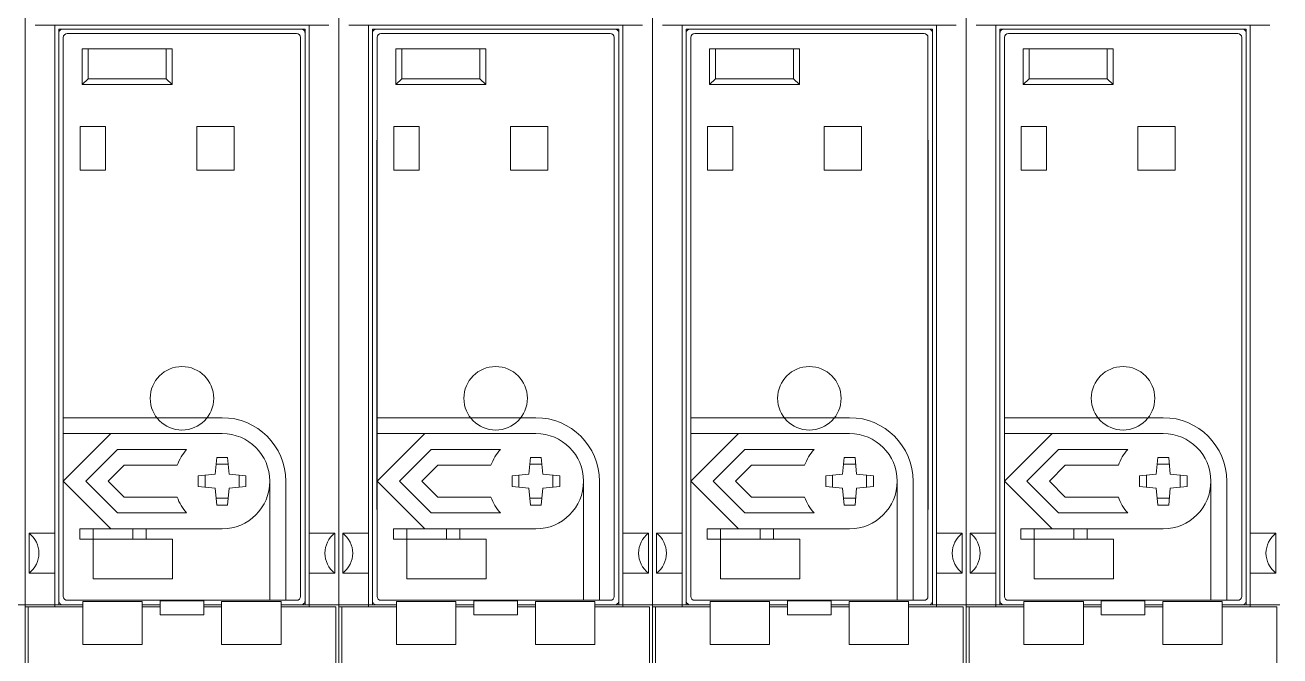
# Model space of a CAD drawing. Header units: millimetres. Extents: x -6000 to 26000, y -6000 to 26000.
# Drawn here: x 97.63 to 106.42, y -4977.31 to -4972.89 of the extents above; entities that cross this region are included whole.
import ezdxf

# ---------------------------------------------------------------- set-up
doc = ezdxf.new("R2010")
doc.units = ezdxf.units.MM
doc.header["$MEASUREMENT"] = 0
doc.linetypes.add('HIDDEN2', pattern=[2.38125, 1.5875, -0.79375])
doc.layers.add('Чертеж и Рисунок_Ном._пера__7', color=7, linetype='Continuous', lineweight=15)

msp = doc.modelspace()

# ---------------------------------------------------------------- linework, layer by layer
at = {"layer": 'Чертеж и Рисунок_Ном._пера__7', "color": 7, "linetype": 'Continuous', "lineweight": 15}
for p, q in [((97.631, -4968.6409), (97.631, -4974.7264)), ((97.631, -4968.6409), (97.631, -4974.7264)), ((99.8288, -4968.6409), (99.8288, -4974.7264)), ((99.8288, -4968.6409), (99.8288, -4974.7264)), ((102.0266, -4968.6409), (102.0266, -4974.7264)), ((102.0266, -4968.6409), (102.0266, -4974.7264)), ((104.2243, -4968.6409), (104.2243, -4974.7264)), ((104.2243, -4968.6409), (104.2243, -4974.7264)), ((99.7592, -4972.8904), (97.7006, -4972.8904)), ((97.8397, -4976.3016), (97.8397, -4972.8904)), ((97.8675, -4972.9461), (97.8675, -4972.9182)), ((97.8675, -4972.9182), (99.5923, -4972.9182)), ((97.8675, -4973.6276), (97.8675, -4972.9461)), ((99.5332, -4972.9495), (97.9266, -4972.9495)), ((99.5645, -4972.9182), (99.5923, -4972.9182)), ((99.5923, -4972.9182), (99.5923, -4972.9461)), ((99.5923, -4972.9182), (99.5923, -4974.0728)), ((99.6201, -4976.966), (99.6201, -4972.8904)), ((101.957, -4972.8904), (99.8983, -4972.8904)), ((100.0374, -4976.3016), (100.0374, -4972.8904)), ((100.0652, -4972.9461), (100.0652, -4972.9182)), ((100.0652, -4972.9182), (101.7901, -4972.9182)), ((100.0653, -4973.6276), (100.0653, -4972.9461)), ((101.731, -4972.9495), (100.1244, -4972.9495)), ((101.7623, -4972.9182), (101.7901, -4972.9182)), ((101.7901, -4972.9182), (101.7901, -4972.9461)), ((101.7901, -4972.9182), (101.7901, -4974.0728)), ((101.8179, -4976.966), (101.8179, -4972.8904)), ((104.1548, -4972.8904), (102.0961, -4972.8904)), ((102.2352, -4976.3016), (102.2352, -4972.8904)), ((102.263, -4972.9461), (102.263, -4972.9182)), ((102.263, -4972.9182), (103.9879, -4972.9182)), ((102.263, -4973.6276), (102.263, -4972.9461)), ((103.9288, -4972.9495), (102.3221, -4972.9495)), ((103.9601, -4972.9182), (103.9879, -4972.9182)), ((103.9879, -4972.9182), (103.9879, -4972.9461)), ((103.9879, -4972.9182), (103.9879, -4974.0728)), ((104.0157, -4976.966), (104.0157, -4972.8904)), ((106.3526, -4972.8904), (104.2939, -4972.8904)), ((104.433, -4976.3016), (104.433, -4972.8904)), ((104.4608, -4972.9461), (104.4608, -4972.9182)), ((104.4608, -4972.9182), (106.1857, -4972.9182)), ((104.4608, -4973.6276), (104.4608, -4972.9461)), ((106.1265, -4972.9495), (104.5199, -4972.9495)), ((106.1578, -4972.9182), (106.1857, -4972.9182)), ((106.1856, -4972.9182), (106.1856, -4972.9461)), ((106.1857, -4972.9182), (106.1857, -4974.0728)), ((106.2135, -4976.966), (106.2135, -4972.8904)), ((97.8988, -4972.9774), (97.8988, -4975.6411)), ((99.561, -4976.893), (99.561, -4972.9774)), ((100.0965, -4972.9774), (100.0965, -4975.6411)), ((101.7588, -4976.893), (101.7588, -4972.9774)), ((102.2943, -4972.9774), (102.2943, -4975.6411)), ((103.9566, -4976.893), (103.9566, -4972.9774)), ((104.4921, -4972.9774), (104.4921, -4975.6411)), ((106.1544, -4976.893), (106.1544, -4972.9774)), ((98.0309, -4973.0573), (98.6603, -4973.0573)), ((98.0309, -4973.0573), (98.0309, -4973.3077)), ((98.0726, -4973.0573), (98.0726, -4973.266)), ((98.6186, -4973.0573), (98.6186, -4973.266)), ((98.6603, -4973.0573), (98.6603, -4973.3077)), ((100.2287, -4973.0573), (100.8581, -4973.0573)), ((100.2287, -4973.0573), (100.2287, -4973.3077)), ((100.2704, -4973.0573), (100.2704, -4973.266)), ((100.8164, -4973.0573), (100.8164, -4973.266)), ((100.8581, -4973.0573), (100.8581, -4973.3077)), ((102.4265, -4973.0573), (103.0559, -4973.0573)), ((102.4265, -4973.0573), (102.4265, -4973.3077)), ((102.4682, -4973.0573), (102.4682, -4973.266)), ((103.0142, -4973.0573), (103.0142, -4973.266)), ((103.0559, -4973.0573), (103.0559, -4973.3077)), ((104.6243, -4973.0573), (105.2537, -4973.0573)), ((104.6243, -4973.0573), (104.6243, -4973.3077)), ((104.666, -4973.0573), (104.666, -4973.266)), ((105.212, -4973.0573), (105.212, -4973.266)), ((105.2537, -4973.0573), (105.2537, -4973.3077)), ((98.0309, -4973.3077), (98.0726, -4973.266)), ((98.0309, -4973.3077), (98.6603, -4973.3077)), ((98.0726, -4973.266), (98.6186, -4973.266)), ((98.6603, -4973.3077), (98.6186, -4973.266)), ((100.2287, -4973.3077), (100.2704, -4973.266)), ((100.2287, -4973.3077), (100.8581, -4973.3077)), ((100.2704, -4973.266), (100.8164, -4973.266)), ((100.8581, -4973.3077), (100.8164, -4973.266)), ((102.4265, -4973.3077), (102.4682, -4973.266)), ((102.4265, -4973.3077), (103.0559, -4973.3077)), ((102.4682, -4973.266), (103.0142, -4973.266)), ((103.0559, -4973.3077), (103.0142, -4973.266)), ((104.6243, -4973.3077), (104.666, -4973.266)), ((104.6243, -4973.3077), (105.2537, -4973.3077)), ((104.666, -4973.266), (105.212, -4973.266)), ((105.2537, -4973.3077), (105.212, -4973.266)), ((97.8675, -4974.0728), (97.8675, -4973.6276)), ((98.1944, -4973.5998), (98.017, -4973.5998)), ((98.017, -4973.5998), (98.017, -4973.9058)), ((98.1944, -4973.9058), (98.1944, -4973.5998)), ((98.8342, -4973.5998), (99.095, -4973.5998)), ((98.8342, -4973.5998), (98.8342, -4973.9058)), ((99.095, -4973.9058), (99.095, -4973.5998)), ((100.0653, -4974.0728), (100.0653, -4973.6276)), ((100.3921, -4973.5998), (100.2148, -4973.5998)), ((100.2148, -4973.5998), (100.2148, -4973.9058)), ((100.3921, -4973.9058), (100.3921, -4973.5998)), ((101.032, -4973.5998), (101.2928, -4973.5998)), ((101.032, -4973.5998), (101.032, -4973.9058)), ((101.2928, -4973.9058), (101.2928, -4973.5998)), ((102.263, -4974.0728), (102.263, -4973.6276)), ((102.5899, -4973.5998), (102.4126, -4973.5998)), ((102.4126, -4973.5998), (102.4126, -4973.9058)), ((102.5899, -4973.9058), (102.5899, -4973.5998)), ((103.2298, -4973.5998), (103.4906, -4973.5998)), ((103.2298, -4973.5998), (103.2298, -4973.9058)), ((103.4906, -4973.9058), (103.4906, -4973.5998)), ((104.4608, -4974.0728), (104.4608, -4973.6276)), ((104.7877, -4973.5998), (104.6103, -4973.5998)), ((104.6103, -4973.5998), (104.6103, -4973.9058)), ((104.7877, -4973.9058), (104.7877, -4973.5998)), ((105.4276, -4973.5998), (105.6884, -4973.5998)), ((105.4276, -4973.5998), (105.4276, -4973.9058)), ((105.6884, -4973.9058), (105.6884, -4973.5998)), ((97.8985, -4973.6972), (97.8985, -4976.2845)), ((99.5612, -4976.2845), (99.5612, -4973.6972)), ((100.0963, -4973.6972), (100.0963, -4976.2845)), ((101.759, -4976.2845), (101.759, -4973.6972)), ((102.2941, -4973.6972), (102.2941, -4976.2845)), ((103.9568, -4976.2845), (103.9568, -4973.6972)), ((104.4919, -4973.6972), (104.4919, -4976.2845)), ((106.1546, -4976.2845), (106.1546, -4973.6972)), ((98.1944, -4973.9058), (98.017, -4973.9058)), ((98.8342, -4973.9058), (99.095, -4973.9058)), ((100.3921, -4973.9058), (100.2148, -4973.9058)), ((101.032, -4973.9058), (101.2928, -4973.9058)), ((102.5899, -4973.9058), (102.4126, -4973.9058)), ((103.2298, -4973.9058), (103.4906, -4973.9058)), ((104.7877, -4973.9058), (104.6103, -4973.9058)), ((105.4276, -4973.9058), (105.6884, -4973.9058)), ((97.8675, -4974.7822), (97.8675, -4974.0728)), ((99.5923, -4976.9243), (99.5923, -4974.0728)), ((100.0653, -4974.7822), (100.0653, -4974.0728)), ((101.7901, -4976.9243), (101.7901, -4974.0728)), ((102.263, -4974.7822), (102.263, -4974.0728)), ((103.9879, -4976.9243), (103.9879, -4974.0728)), ((104.4608, -4974.7822), (104.4608, -4974.0728)), ((106.1857, -4976.9243), (106.1857, -4974.0728)), ((97.631, -4978.371), (97.631, -4974.7264)), ((97.631, -4974.7264), (97.631, -4976.9939)), ((97.8675, -4974.7822), (97.8675, -4976.9521)), ((99.8288, -4978.371), (99.8288, -4974.7264)), ((99.8288, -4974.7264), (99.8288, -4976.9939)), ((100.0653, -4974.7822), (100.0653, -4976.9521)), ((102.0266, -4978.371), (102.0266, -4974.7264)), ((102.0266, -4974.7264), (102.0266, -4976.9939)), ((102.263, -4974.7822), (102.263, -4976.9521)), ((104.2243, -4978.371), (104.2243, -4974.7264)), ((104.2243, -4974.7264), (104.2243, -4976.9939)), ((104.4608, -4974.7822), (104.4608, -4976.9521)), ((97.9266, -4975.6411), (97.8988, -4975.6411)), ((97.8988, -4975.6411), (97.8988, -4975.7524)), ((99.0116, -4975.6411), (97.9266, -4975.6411)), ((100.1244, -4975.6411), (100.0965, -4975.6411)), ((100.0965, -4975.6411), (100.0965, -4975.7524)), ((101.2093, -4975.6411), (100.1244, -4975.6411)), ((102.3221, -4975.6411), (102.2943, -4975.6411)), ((102.2943, -4975.6411), (102.2943, -4975.7524)), ((103.4071, -4975.6411), (102.3221, -4975.6411)), ((104.5199, -4975.6411), (104.4921, -4975.6411)), ((104.4921, -4975.6411), (104.4921, -4975.7524)), ((105.6049, -4975.6411), (104.5199, -4975.6411)), ((97.9266, -4975.7524), (97.8988, -4975.7524)), ((97.8988, -4975.7524), (97.8988, -4976.0862)), ((97.8988, -4976.0862), (98.2326, -4975.7524)), ((97.9266, -4975.7524), (99.0116, -4975.7524)), ((100.1244, -4975.7524), (100.0965, -4975.7524)), ((100.0965, -4975.7524), (100.0965, -4976.0862)), ((100.0965, -4976.0862), (100.4304, -4975.7524)), ((100.1244, -4975.7524), (101.2093, -4975.7524)), ((102.3221, -4975.7524), (102.2943, -4975.7524)), ((102.2943, -4975.7524), (102.2943, -4976.0862)), ((102.2943, -4976.0862), (102.6282, -4975.7524)), ((102.3221, -4975.7524), (103.4071, -4975.7524)), ((104.5199, -4975.7524), (104.4921, -4975.7524)), ((104.4921, -4975.7524), (104.4921, -4976.0862)), ((104.4921, -4976.0862), (104.8259, -4975.7524)), ((104.5199, -4975.7524), (105.6049, -4975.7524)), ((98.2787, -4975.8637), (98.0561, -4976.0862)), ((98.7627, -4975.8637), (98.2787, -4975.8637)), ((98.9733, -4975.9193), (98.963, -4976.0376)), ((99.0498, -4975.9193), (98.9733, -4975.9193)), ((99.0602, -4976.0376), (99.0498, -4975.9193)), ((100.4765, -4975.8637), (100.2539, -4976.0862)), ((100.9605, -4975.8637), (100.4765, -4975.8637)), ((101.1711, -4975.9193), (101.1607, -4976.0376)), ((101.2476, -4975.9193), (101.1711, -4975.9193)), ((101.258, -4976.0376), (101.2476, -4975.9193)), ((102.6743, -4975.8637), (102.4517, -4976.0862)), ((103.1583, -4975.8637), (102.6743, -4975.8637)), ((103.3689, -4975.9193), (103.3585, -4976.0376)), ((103.4454, -4975.9193), (103.3689, -4975.9193)), ((103.4557, -4976.0376), (103.4454, -4975.9193)), ((104.872, -4975.8637), (104.6495, -4976.0862)), ((105.3561, -4975.8637), (104.872, -4975.8637)), ((105.5667, -4975.9193), (105.5563, -4976.0376)), ((105.6432, -4975.9193), (105.5667, -4975.9193)), ((105.6535, -4976.0376), (105.6432, -4975.9193)), ((98.2135, -4976.0862), (98.3248, -4975.975)), ((98.3248, -4975.975), (98.6968, -4975.975)), ((99.0541, -4975.9678), (98.9691, -4975.9678)), ((100.4113, -4976.0862), (100.5226, -4975.975)), ((100.5226, -4975.975), (100.8946, -4975.975)), ((101.2518, -4975.9678), (101.1669, -4975.9678)), ((102.6091, -4976.0862), (102.7204, -4975.975)), ((102.7204, -4975.975), (103.0924, -4975.975)), ((103.4496, -4975.9678), (103.3646, -4975.9678)), ((104.8069, -4976.0862), (104.9181, -4975.975)), ((104.9181, -4975.975), (105.2902, -4975.975)), ((105.6474, -4975.9678), (105.5624, -4975.9678)), ((97.8988, -4976.0862), (97.8988, -4976.1765)), ((97.8988, -4976.0862), (98.2326, -4976.4201)), ((98.0561, -4976.0862), (98.2787, -4976.3088)), ((98.3248, -4976.1975), (98.2135, -4976.0862)), ((98.963, -4976.0376), (98.8446, -4976.048)), ((98.8446, -4976.048), (98.8446, -4976.1245)), ((98.8446, -4976.1245), (98.963, -4976.1348)), ((98.8931, -4976.0437), (98.8931, -4976.1287)), ((99.1785, -4976.048), (99.0602, -4976.0376)), ((99.0602, -4976.1348), (99.1785, -4976.1245)), ((99.13, -4976.1287), (99.13, -4976.0437)), ((99.1785, -4976.1245), (99.1785, -4976.048)), ((99.3454, -4976.0862), (99.3454, -4976.893)), ((99.4567, -4976.893), (99.4567, -4976.0862)), ((100.0965, -4976.0862), (100.0965, -4976.1765)), ((100.0965, -4976.0862), (100.4304, -4976.4201)), ((100.2539, -4976.0862), (100.4765, -4976.3088)), ((100.5226, -4976.1975), (100.4113, -4976.0862)), ((101.1607, -4976.0376), (101.0424, -4976.048)), ((101.0424, -4976.048), (101.0424, -4976.1245)), ((101.0424, -4976.1245), (101.1607, -4976.1348)), ((101.0909, -4976.0437), (101.0909, -4976.1287)), ((101.3763, -4976.048), (101.258, -4976.0376)), ((101.258, -4976.1348), (101.3763, -4976.1245)), ((101.3278, -4976.1287), (101.3278, -4976.0437)), ((101.3763, -4976.1245), (101.3763, -4976.048)), ((101.5432, -4976.0862), (101.5432, -4976.893)), ((101.6545, -4976.893), (101.6545, -4976.0862)), ((102.2943, -4976.0862), (102.2943, -4976.1765)), ((102.2943, -4976.0862), (102.6282, -4976.4201)), ((102.4517, -4976.0862), (102.6743, -4976.3088)), ((102.7204, -4976.1975), (102.6091, -4976.0862)), ((103.3585, -4976.0376), (103.2402, -4976.048)), ((103.2402, -4976.048), (103.2402, -4976.1245)), ((103.2402, -4976.1245), (103.3585, -4976.1348)), ((103.2887, -4976.0437), (103.2887, -4976.1287)), ((103.574, -4976.048), (103.4557, -4976.0376)), ((103.4557, -4976.1348), (103.574, -4976.1245)), ((103.5256, -4976.1287), (103.5256, -4976.0437)), ((103.574, -4976.1245), (103.574, -4976.048)), ((103.741, -4976.0862), (103.741, -4976.893)), ((103.8522, -4976.893), (103.8522, -4976.0862)), ((104.4921, -4976.0862), (104.4921, -4976.1765)), ((104.4921, -4976.0862), (104.8259, -4976.4201)), ((104.6495, -4976.0862), (104.872, -4976.3088)), ((104.9181, -4976.1975), (104.8069, -4976.0862)), ((105.5563, -4976.0376), (105.438, -4976.048)), ((105.438, -4976.048), (105.438, -4976.1245)), ((105.438, -4976.1245), (105.5563, -4976.1348)), ((105.4864, -4976.0437), (105.4864, -4976.1287)), ((105.7718, -4976.048), (105.6535, -4976.0376)), ((105.6535, -4976.1348), (105.7718, -4976.1245)), ((105.7234, -4976.1287), (105.7234, -4976.0437)), ((105.7718, -4976.1245), (105.7718, -4976.048)), ((105.9387, -4976.0862), (105.9387, -4976.893)), ((106.05, -4976.893), (106.05, -4976.0862)), ((97.8988, -4976.893), (97.8988, -4976.1765)), ((98.6968, -4976.1975), (98.3248, -4976.1975)), ((98.963, -4976.1348), (98.9733, -4976.2532)), ((98.9691, -4976.2047), (99.0541, -4976.2047)), ((99.0498, -4976.2532), (99.0602, -4976.1348)), ((100.0965, -4976.893), (100.0965, -4976.1765)), ((100.8946, -4976.1975), (100.5226, -4976.1975)), ((101.1607, -4976.1348), (101.1711, -4976.2532)), ((101.1669, -4976.2047), (101.2518, -4976.2047)), ((101.2476, -4976.2532), (101.258, -4976.1348)), ((102.2943, -4976.893), (102.2943, -4976.1765)), ((103.0924, -4976.1975), (102.7204, -4976.1975)), ((103.3585, -4976.1348), (103.3689, -4976.2532)), ((103.3646, -4976.2047), (103.4496, -4976.2047)), ((103.4454, -4976.2532), (103.4557, -4976.1348)), ((104.4921, -4976.893), (104.4921, -4976.1765)), ((105.2902, -4976.1975), (104.9181, -4976.1975)), ((105.5563, -4976.1348), (105.5667, -4976.2532)), ((105.5624, -4976.2047), (105.6474, -4976.2047)), ((105.6432, -4976.2532), (105.6535, -4976.1348)), ((98.9733, -4976.2532), (99.0498, -4976.2532)), ((101.1711, -4976.2532), (101.2476, -4976.2532)), ((103.3689, -4976.2532), (103.4454, -4976.2532)), ((105.5667, -4976.2532), (105.6432, -4976.2532)), ((97.8397, -4976.3016), (97.8397, -4976.966)), ((98.2787, -4976.3088), (98.7627, -4976.3088)), ((100.0374, -4976.3016), (100.0374, -4976.966)), ((100.4765, -4976.3088), (100.9605, -4976.3088)), ((102.2352, -4976.3016), (102.2352, -4976.966)), ((102.6743, -4976.3088), (103.1583, -4976.3088)), ((104.433, -4976.3016), (104.433, -4976.966)), ((104.872, -4976.3088), (105.3561, -4976.3088)), ((97.6588, -4976.7296), (97.6588, -4976.4514)), ((97.6588, -4976.4514), (97.8397, -4976.4514)), ((98.1074, -4976.4201), (98.0142, -4976.4201)), ((98.0142, -4976.4931), (98.0142, -4976.4201)), ((98.1074, -4976.4201), (98.1074, -4976.4931)), ((98.2326, -4976.4201), (98.1074, -4976.4201)), ((98.2326, -4976.4201), (99.0116, -4976.4201)), ((98.3856, -4976.4931), (98.3856, -4976.4201)), ((98.4788, -4976.4931), (98.4788, -4976.4201)), ((99.801, -4976.4514), (99.6201, -4976.4514)), ((99.6201, -4976.4653), (99.6201, -4976.7435)), ((99.801, -4976.7296), (99.801, -4976.4514)), ((99.8566, -4976.7296), (99.8566, -4976.4514)), ((99.8566, -4976.4514), (100.0374, -4976.4514)), ((100.3052, -4976.4201), (100.212, -4976.4201)), ((100.212, -4976.4931), (100.212, -4976.4201)), ((100.3052, -4976.4201), (100.3052, -4976.4931)), ((100.4304, -4976.4201), (100.3052, -4976.4201)), ((100.4304, -4976.4201), (101.2093, -4976.4201)), ((100.5834, -4976.4931), (100.5834, -4976.4201)), ((100.6766, -4976.4931), (100.6766, -4976.4201)), ((101.9987, -4976.4514), (101.8179, -4976.4514)), ((101.8179, -4976.4653), (101.8179, -4976.7435)), ((101.9987, -4976.7296), (101.9987, -4976.4514)), ((102.0544, -4976.7296), (102.0544, -4976.4514)), ((102.0544, -4976.4514), (102.2352, -4976.4514)), ((102.503, -4976.4201), (102.4098, -4976.4201)), ((102.4098, -4976.4931), (102.4098, -4976.4201)), ((102.503, -4976.4201), (102.503, -4976.4931)), ((102.6282, -4976.4201), (102.503, -4976.4201)), ((102.6282, -4976.4201), (103.4071, -4976.4201)), ((102.7812, -4976.4931), (102.7812, -4976.4201)), ((102.8744, -4976.4931), (102.8744, -4976.4201)), ((104.1965, -4976.4514), (104.0157, -4976.4514)), ((104.0157, -4976.4653), (104.0157, -4976.7435)), ((104.1965, -4976.7296), (104.1965, -4976.4514)), ((104.2522, -4976.7296), (104.2522, -4976.4514)), ((104.2522, -4976.4514), (104.433, -4976.4514)), ((104.7008, -4976.4201), (104.6076, -4976.4201)), ((104.6076, -4976.4931), (104.6076, -4976.4201)), ((104.7008, -4976.4201), (104.7008, -4976.4931)), ((104.8259, -4976.4201), (104.7008, -4976.4201)), ((104.8259, -4976.4201), (105.6049, -4976.4201)), ((104.979, -4976.4931), (104.979, -4976.4201)), ((105.0721, -4976.4931), (105.0721, -4976.4201)), ((106.3943, -4976.4514), (106.2135, -4976.4514)), ((106.2135, -4976.4653), (106.2135, -4976.7435)), ((106.3943, -4976.7296), (106.3943, -4976.4514)), ((98.1074, -4976.4931), (98.0142, -4976.4931)), ((98.1074, -4976.4931), (98.3856, -4976.4931)), ((98.1074, -4976.7713), (98.1074, -4976.4931)), ((98.4788, -4976.4931), (98.3856, -4976.4931)), ((98.4788, -4976.4931), (98.5866, -4976.4931)), ((98.5866, -4976.4931), (98.6638, -4976.4931)), ((98.6638, -4976.4931), (98.6638, -4976.7713)), ((100.3052, -4976.4931), (100.212, -4976.4931)), ((100.3052, -4976.4931), (100.5834, -4976.4931)), ((100.3052, -4976.7713), (100.3052, -4976.4931)), ((100.6766, -4976.4931), (100.5834, -4976.4931)), ((100.6766, -4976.4931), (100.7843, -4976.4931)), ((100.7843, -4976.4931), (100.8616, -4976.4931)), ((100.8616, -4976.4931), (100.8616, -4976.7713)), ((102.503, -4976.4931), (102.4098, -4976.4931)), ((102.503, -4976.4931), (102.7812, -4976.4931)), ((102.503, -4976.7713), (102.503, -4976.4931)), ((102.8744, -4976.4931), (102.7812, -4976.4931)), ((102.8744, -4976.4931), (102.9821, -4976.4931)), ((102.9821, -4976.4931), (103.0594, -4976.4931)), ((103.0594, -4976.4931), (103.0594, -4976.7713)), ((104.7008, -4976.4931), (104.6076, -4976.4931)), ((104.7008, -4976.4931), (104.979, -4976.4931)), ((104.7008, -4976.7713), (104.7008, -4976.4931)), ((105.0721, -4976.4931), (104.979, -4976.4931)), ((105.0721, -4976.4931), (105.1799, -4976.4931)), ((105.1799, -4976.4931), (105.2572, -4976.4931)), ((105.2572, -4976.4931), (105.2572, -4976.7713)), ((97.6588, -4976.7296), (97.8397, -4976.7296)), ((99.801, -4976.7296), (99.6201, -4976.7296)), ((99.8566, -4976.7296), (100.0374, -4976.7296)), ((101.9987, -4976.7296), (101.8179, -4976.7296)), ((102.0544, -4976.7296), (102.2352, -4976.7296)), ((104.1965, -4976.7296), (104.0157, -4976.7296)), ((104.2522, -4976.7296), (104.433, -4976.7296)), ((106.3943, -4976.7296), (106.2135, -4976.7296)), ((98.1074, -4976.7713), (98.6611, -4976.7713)), ((98.6611, -4976.7713), (98.6638, -4976.7713)), ((100.3052, -4976.7713), (100.8589, -4976.7713)), ((100.8589, -4976.7713), (100.8616, -4976.7713)), ((102.503, -4976.7713), (103.0567, -4976.7713)), ((103.0567, -4976.7713), (103.0594, -4976.7713)), ((104.7008, -4976.7713), (105.2544, -4976.7713)), ((105.2544, -4976.7713), (105.2572, -4976.7713)), ((97.631, -4976.8548), (97.631, -4976.9939)), ((99.3454, -4976.893), (99.3454, -4976.9208)), ((99.4567, -4976.893), (99.4567, -4976.9208)), ((99.8288, -4976.8548), (99.8288, -4976.9939)), ((101.5432, -4976.893), (101.5432, -4976.9208)), ((101.6545, -4976.893), (101.6545, -4976.9208)), ((102.0266, -4976.8548), (102.0266, -4976.9939)), ((103.741, -4976.893), (103.741, -4976.9208)), ((103.8522, -4976.893), (103.8522, -4976.9208)), ((104.2243, -4976.8548), (104.2243, -4976.9939)), ((105.9387, -4976.893), (105.9387, -4976.9208)), ((106.05, -4976.893), (106.05, -4976.9208)), ((97.631, -4976.9521), (97.2276, -4976.9521)), ((98.0344, -4976.9521), (97.631, -4976.9521)), ((98.0344, -4976.966), (97.631, -4976.966)), ((97.631, -4976.9939), (97.631, -4977.133)), ((97.631, -4976.9939), (97.631, -4977.133)), ((97.7631, -4976.966), (97.6519, -4976.966)), ((97.6519, -4977.5224), (97.6519, -4976.966)), ((98.0344, -4976.966), (97.7631, -4976.966)), ((98.0344, -4976.9521), (97.8675, -4976.9521)), ((97.9266, -4976.9208), (98.7012, -4976.9208)), ((98.0344, -4976.9291), (98.0344, -4977.2303)), ((98.4517, -4976.9291), (98.0344, -4976.9291)), ((98.4517, -4976.9291), (98.4517, -4977.2303)), ((98.5769, -4976.9521), (98.4517, -4976.9521)), ((98.5769, -4976.966), (98.4517, -4976.966)), ((98.5769, -4976.966), (98.4517, -4976.966)), ((98.5769, -4976.9242), (98.5769, -4977.0217)), ((98.8829, -4976.9242), (98.5769, -4976.9242)), ((98.7012, -4976.9208), (99.3454, -4976.9208)), ((98.8829, -4976.9242), (98.8829, -4977.0217)), ((99.0081, -4976.9521), (98.8829, -4976.9521)), ((99.0081, -4976.9521), (98.8829, -4976.9521)), ((99.0081, -4976.966), (98.8829, -4976.966)), ((99.0081, -4976.966), (98.8829, -4976.966)), ((99.4254, -4976.9291), (99.0081, -4976.9291)), ((99.0081, -4976.9291), (99.0081, -4977.2303)), ((99.3454, -4976.9208), (99.4567, -4976.9208)), ((99.4254, -4976.9291), (99.4254, -4977.2303)), ((99.5923, -4976.9521), (99.4254, -4976.9521)), ((99.8288, -4976.9521), (99.4254, -4976.9521)), ((99.8079, -4976.966), (99.4254, -4976.966)), ((99.6966, -4976.966), (99.4254, -4976.966)), ((99.4567, -4976.9208), (99.5332, -4976.9208)), ((99.5923, -4976.9243), (99.5923, -4976.9521)), ((99.6966, -4976.966), (99.8079, -4976.966)), ((99.8079, -4977.5224), (99.8079, -4976.966)), ((100.2322, -4976.9521), (99.8288, -4976.9521)), ((100.2322, -4976.966), (99.8288, -4976.966)), ((99.8288, -4976.9939), (99.8288, -4977.133)), ((99.8288, -4976.9939), (99.8288, -4977.133)), ((99.9609, -4976.966), (99.8496, -4976.966)), ((99.8496, -4977.5224), (99.8496, -4976.966)), ((100.2322, -4976.966), (99.9609, -4976.966)), ((100.2322, -4976.9521), (100.0653, -4976.9521)), ((100.1244, -4976.9208), (100.8989, -4976.9208)), ((100.2322, -4976.9291), (100.2322, -4977.2303)), ((100.6495, -4976.9291), (100.2322, -4976.9291)), ((100.6495, -4976.9291), (100.6495, -4977.2303)), ((100.7747, -4976.9521), (100.6495, -4976.9521)), ((100.7747, -4976.966), (100.6495, -4976.966)), ((100.7747, -4976.966), (100.6495, -4976.966)), ((100.7747, -4976.9242), (100.7747, -4977.0217)), ((101.0807, -4976.9242), (100.7747, -4976.9242)), ((100.8989, -4976.9208), (101.5432, -4976.9208)), ((101.0807, -4976.9242), (101.0807, -4977.0217)), ((101.2059, -4976.9521), (101.0807, -4976.9521)), ((101.2059, -4976.9521), (101.0807, -4976.9521)), ((101.2059, -4976.966), (101.0807, -4976.966)), ((101.2059, -4976.966), (101.0807, -4976.966)), ((101.6232, -4976.9291), (101.2059, -4976.9291)), ((101.2059, -4976.9291), (101.2059, -4977.2303)), ((101.5432, -4976.9208), (101.6545, -4976.9208)), ((101.6232, -4976.9291), (101.6232, -4977.2303)), ((101.7901, -4976.9521), (101.6232, -4976.9521)), ((102.0266, -4976.9521), (101.6232, -4976.9521)), ((102.0057, -4976.966), (101.6232, -4976.966)), ((101.8944, -4976.966), (101.6232, -4976.966)), ((101.6545, -4976.9208), (101.731, -4976.9208)), ((101.7901, -4976.9243), (101.7901, -4976.9521)), ((101.8944, -4976.966), (102.0057, -4976.966)), ((102.0057, -4977.5224), (102.0057, -4976.966)), ((102.43, -4976.9521), (102.0266, -4976.9521)), ((102.43, -4976.966), (102.0266, -4976.966)), ((102.0266, -4976.9939), (102.0266, -4977.133)), ((102.0266, -4976.9939), (102.0266, -4977.133)), ((102.1587, -4976.966), (102.0474, -4976.966)), ((102.0474, -4977.5224), (102.0474, -4976.966)), ((102.43, -4976.966), (102.1587, -4976.966)), ((102.43, -4976.9521), (102.263, -4976.9521)), ((102.3221, -4976.9208), (103.0967, -4976.9208)), ((102.43, -4976.9291), (102.43, -4977.2303)), ((102.8473, -4976.9291), (102.43, -4976.9291)), ((102.8473, -4976.9291), (102.8473, -4977.2303)), ((102.9724, -4976.9521), (102.8473, -4976.9521)), ((102.9724, -4976.966), (102.8473, -4976.966)), ((102.9724, -4976.966), (102.8473, -4976.966)), ((102.9724, -4976.9242), (102.9724, -4977.0217)), ((103.2785, -4976.9242), (102.9724, -4976.9242)), ((103.0967, -4976.9208), (103.741, -4976.9208)), ((103.2785, -4976.9242), (103.2785, -4977.0217)), ((103.4037, -4976.9521), (103.2785, -4976.9521)), ((103.4037, -4976.9521), (103.2785, -4976.9521)), ((103.4037, -4976.966), (103.2785, -4976.966)), ((103.4037, -4976.966), (103.2785, -4976.966)), ((103.821, -4976.9291), (103.4037, -4976.9291)), ((103.4037, -4976.9291), (103.4037, -4977.2303)), ((103.741, -4976.9208), (103.8522, -4976.9208)), ((103.821, -4976.9291), (103.821, -4977.2303)), ((103.9879, -4976.9521), (103.821, -4976.9521)), ((104.2243, -4976.9521), (103.821, -4976.9521)), ((104.2035, -4976.966), (103.821, -4976.966)), ((104.0922, -4976.966), (103.821, -4976.966)), ((103.8522, -4976.9208), (103.9288, -4976.9208)), ((103.9879, -4976.9243), (103.9879, -4976.9521)), ((104.0922, -4976.966), (104.2035, -4976.966)), ((104.2035, -4977.5224), (104.2035, -4976.966)), ((104.6277, -4976.9521), (104.2243, -4976.9521)), ((104.6277, -4976.966), (104.2243, -4976.966)), ((104.2243, -4976.9939), (104.2243, -4977.133)), ((104.2243, -4976.9939), (104.2243, -4977.133)), ((104.3565, -4976.966), (104.2452, -4976.966)), ((104.2452, -4977.5224), (104.2452, -4976.966)), ((104.6277, -4976.966), (104.3565, -4976.966)), ((104.6277, -4976.9521), (104.4608, -4976.9521)), ((104.5199, -4976.9208), (105.2945, -4976.9208)), ((104.6277, -4976.9291), (104.6277, -4977.2303)), ((105.045, -4976.9291), (104.6277, -4976.9291)), ((105.045, -4976.9291), (105.045, -4977.2303)), ((105.1702, -4976.9521), (105.045, -4976.9521)), ((105.1702, -4976.966), (105.045, -4976.966)), ((105.1702, -4976.966), (105.045, -4976.966)), ((105.1702, -4976.9242), (105.1702, -4977.0217)), ((105.4762, -4976.9242), (105.1702, -4976.9242)), ((105.2945, -4976.9208), (105.9387, -4976.9208)), ((105.4762, -4976.9242), (105.4762, -4977.0217)), ((105.6014, -4976.9521), (105.4762, -4976.9521)), ((105.6014, -4976.9521), (105.4762, -4976.9521)), ((105.6014, -4976.966), (105.4762, -4976.966)), ((105.6014, -4976.966), (105.4762, -4976.966)), ((106.0187, -4976.9291), (105.6014, -4976.9291)), ((105.6014, -4976.9291), (105.6014, -4977.2303)), ((105.9387, -4976.9208), (106.05, -4976.9208)), ((106.0187, -4976.9291), (106.0187, -4977.2303)), ((106.1857, -4976.9521), (106.0187, -4976.9521)), ((106.4221, -4976.9521), (106.0187, -4976.9521)), ((106.4013, -4976.966), (106.0187, -4976.966)), ((106.29, -4976.966), (106.0187, -4976.966)), ((106.05, -4976.9208), (106.1265, -4976.9208)), ((106.1857, -4976.9243), (106.1857, -4976.9521)), ((106.29, -4976.966), (106.4013, -4976.966)), ((106.4013, -4977.5224), (106.4013, -4976.966)), ((97.631, -4978.371), (97.631, -4977.0495)), ((98.8829, -4977.0217), (98.5769, -4977.0217)), ((99.8288, -4978.371), (99.8288, -4977.0495)), ((101.0807, -4977.0217), (100.7747, -4977.0217)), ((102.0266, -4978.371), (102.0266, -4977.0495)), ((103.2785, -4977.0217), (102.9724, -4977.0217)), ((104.2243, -4978.371), (104.2243, -4977.0495)), ((105.4762, -4977.0217), (105.1702, -4977.0217)), ((98.4517, -4977.2303), (98.0344, -4977.2303)), ((99.4254, -4977.2303), (99.0081, -4977.2303)), ((100.6495, -4977.2303), (100.2322, -4977.2303)), ((101.6232, -4977.2303), (101.2059, -4977.2303)), ((102.8473, -4977.2303), (102.43, -4977.2303)), ((103.821, -4977.2303), (103.4037, -4977.2303)), ((105.045, -4977.2303), (104.6277, -4977.2303)), ((106.0187, -4977.2303), (105.6014, -4977.2303))]:
    msp.add_line(p, q, dxfattribs=at)
at = {"layer": 'Чертеж и Рисунок_Ном._пера__7', "color": 7, "linetype": 'HIDDEN2', "lineweight": 15}
for centre in [(98.7299, -4975.5055), (100.9277, -4975.5055), (103.1255, -4975.5055), (105.3232, -4975.5055)]:
    msp.add_circle(centre, 0.2226, dxfattribs=at)
at = {"layer": 'Чертеж и Рисунок_Ном._пера__7', "color": 7, "linetype": 'Continuous', "lineweight": 15}
for centre, radius, start, end in [((97.8953, -4972.9461), 0.0278, 89.9991, 180.0009), ((97.9266, -4972.9774), 0.0278, 90, 180), ((99.5332, -4972.9774), 0.0278, 0, 90), ((99.5645, -4972.9461), 0.0278, 359.9991, 90.0009), ((100.0931, -4972.9461), 0.0278, 89.9991, 180.0009), ((100.1244, -4972.9774), 0.0278, 90, 180), ((101.731, -4972.9774), 0.0278, 0, 90), ((101.7623, -4972.9461), 0.0278, 359.9991, 90.0009), ((102.2908, -4972.9461), 0.0278, 89.9991, 180.0009), ((102.3221, -4972.9774), 0.0278, 90, 180), ((103.9288, -4972.9774), 0.0278, 0, 90), ((103.9601, -4972.9461), 0.0278, 359.9991, 90.0009), ((104.4886, -4972.9461), 0.0278, 89.9991, 180.0009), ((104.5199, -4972.9774), 0.0278, 90, 180), ((106.1265, -4972.9774), 0.0278, 0, 90), ((106.1578, -4972.9461), 0.0278, 359.9991, 90.0009), ((99.0116, -4976.0862), 0.4451, 0, 90), ((101.2093, -4976.0862), 0.4451, 0, 90), ((103.4071, -4976.0862), 0.4451, 0, 90), ((105.6049, -4976.0862), 0.4451, 0, 90), ((99.0116, -4976.0862), 0.3338, 0, 90), ((101.2093, -4976.0862), 0.3338, 0, 90), ((103.4071, -4976.0862), 0.3338, 0, 90), ((105.6049, -4976.0862), 0.3338, 0, 90), ((99.0116, -4976.0862), 0.3338, 138.18969, 160.52878), ((101.2093, -4976.0862), 0.3338, 138.18969, 160.52878), ((103.4071, -4976.0862), 0.3338, 138.18969, 160.52878), ((105.6049, -4976.0862), 0.3338, 138.18969, 160.52878), ((99.0116, -4976.0862), 0.3338, 270, 0), ((101.2093, -4976.0862), 0.3338, 270, 0), ((103.4071, -4976.0862), 0.3338, 270, 0), ((105.6049, -4976.0862), 0.3338, 270, 0), ((99.0116, -4976.0862), 0.3338, 199.47122, 221.81031), ((101.2093, -4976.0862), 0.3338, 199.47122, 221.81031), ((103.4071, -4976.0862), 0.3338, 199.47122, 221.81031), ((105.6049, -4976.0862), 0.3338, 199.47122, 221.81031), ((97.5545, -4976.5905), 0.1739, 306.8699, 53.1301), ((99.9053, -4976.5905), 0.1739, 126.8699, 233.1301), ((99.7523, -4976.5905), 0.1739, 306.8699, 53.1301), ((102.1031, -4976.5905), 0.1739, 126.8699, 233.1301), ((101.9501, -4976.5905), 0.1739, 306.8699, 53.1301), ((104.3008, -4976.5905), 0.1739, 126.8699, 233.1301), ((104.1478, -4976.5905), 0.1739, 306.8699, 53.1301), ((106.4986, -4976.5905), 0.1739, 126.8699, 233.1301), ((97.9266, -4976.893), 0.0278, 180, 270), ((99.5332, -4976.893), 0.0278, 270, 0), ((100.1244, -4976.893), 0.0278, 180, 270), ((101.731, -4976.893), 0.0278, 270, 0), ((102.3221, -4976.893), 0.0278, 180, 270), ((103.9288, -4976.893), 0.0278, 270, 0), ((104.5199, -4976.893), 0.0278, 180, 270), ((106.1265, -4976.893), 0.0278, 270, 0), ((97.8953, -4976.9243), 0.0278, 179.9991, 270.0009), ((99.5645, -4976.9243), 0.0278, 269.9991, 0.0009), ((100.0931, -4976.9243), 0.0278, 179.9991, 270.0009), ((101.7623, -4976.9243), 0.0278, 269.9991, 0.0009), ((102.2908, -4976.9243), 0.0278, 179.9991, 270.0009), ((103.9601, -4976.9243), 0.0278, 269.9991, 0.0009), ((104.4886, -4976.9243), 0.0278, 179.9991, 270.0009), ((106.1578, -4976.9243), 0.0278, 269.9991, 0.0009)]:
    msp.add_arc(centre, radius, start, end, dxfattribs=at)

doc.saveas('drawing.dxf')
